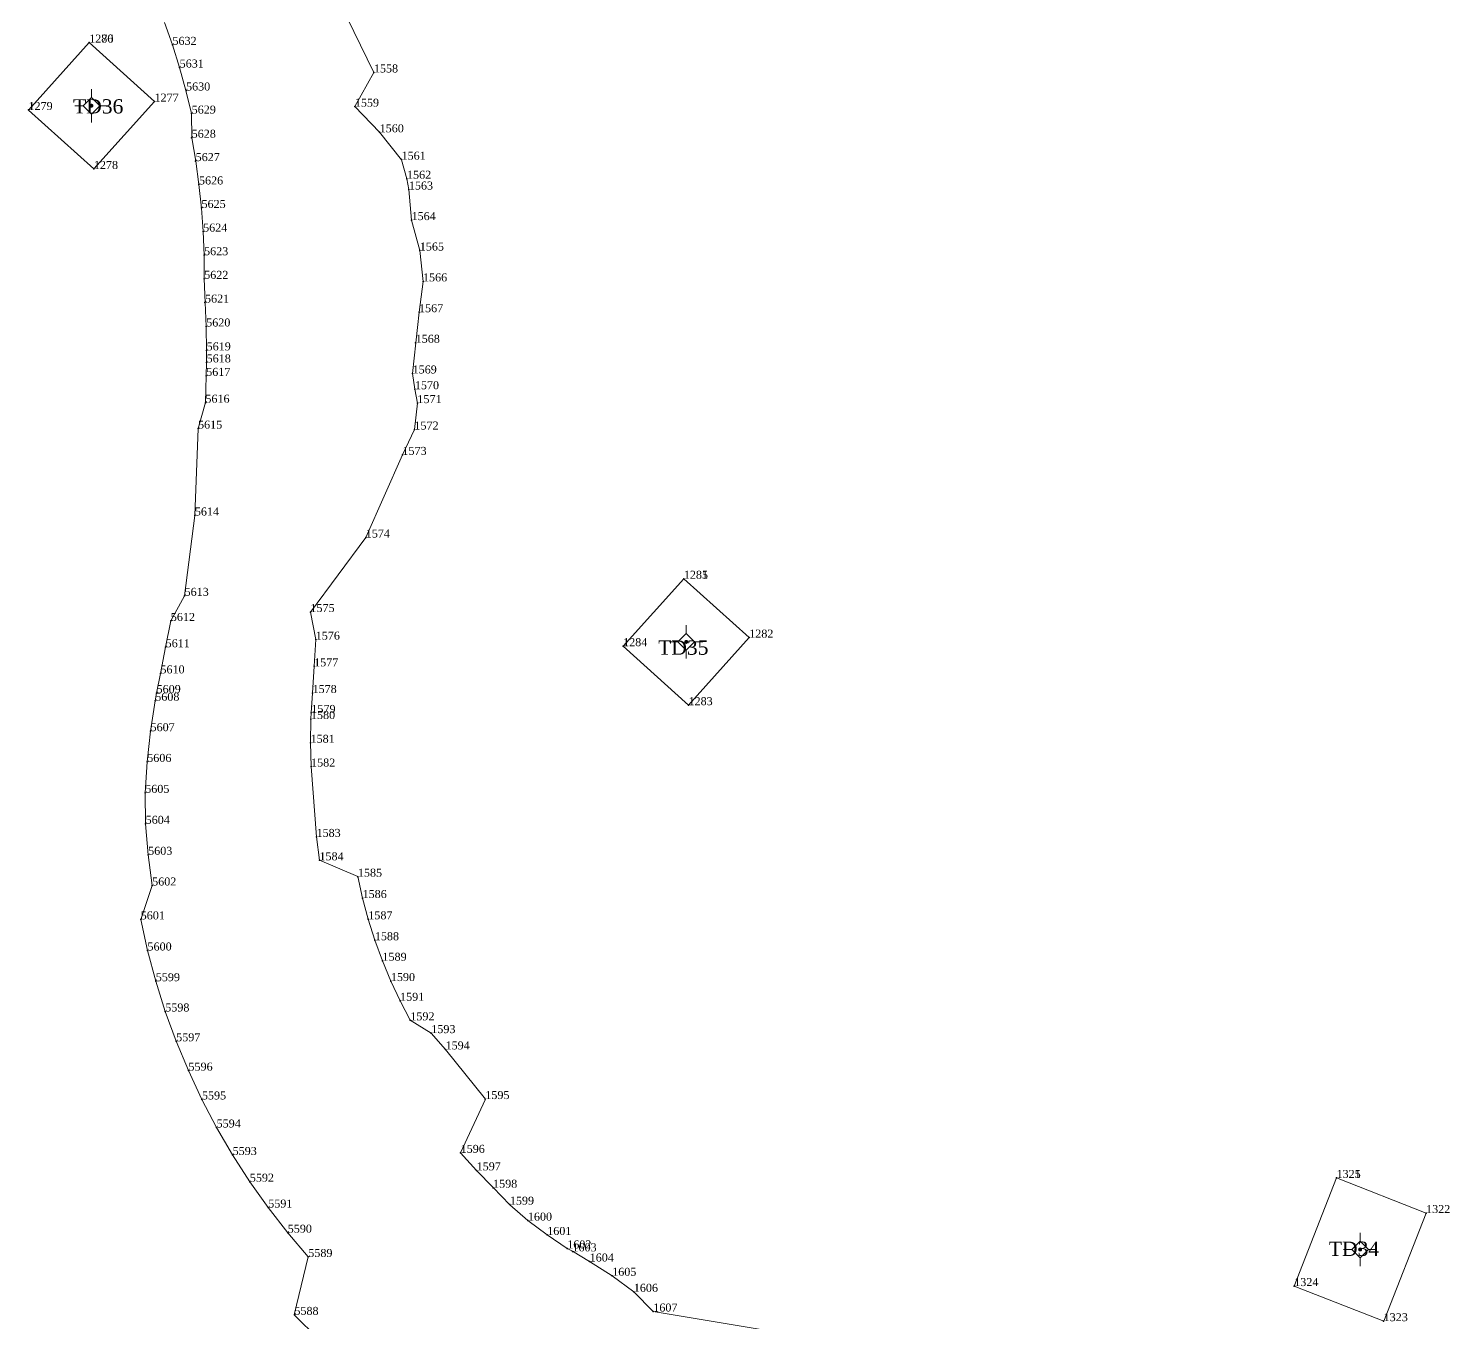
# Model space of a CAD drawing. Header units: metres. Extents: x 543554 to 549226, y 1840763 to 1844579.
# Drawn here: x 546002.4 to 546108.9, y 1842774.2 to 1842871.1 of the extents above; entities that cross this region are included whole.
import ezdxf

# ---------------------------------------------------------------- set-up
doc = ezdxf.new("R2010")
doc.units = ezdxf.units.M
doc.header["$MEASUREMENT"] = 0
for name, color, linetype, lineweight in [('Level 11', 7, 'Continuous', 0), ('Level 12', 7, 'Continuous', 0), ('Level 28', 7, 'Continuous', 0), ('Level 30', 7, 'Continuous', 0), ('Level 7', 7, 'Continuous', 0)]:
    doc.layers.add(name, color=color, linetype=linetype, lineweight=lineweight)
doc.styles.add('Style-Vntime', font='Vntime.shx')

# ---------------------------------------------------------------- blocks, each defined once
blk = doc.blocks.new('CENTRD')
at = {"layer": 'Level 11', "linetype": 'Continuous', "lineweight": 0}
h = blk.add_hatch(color=1, dxfattribs=at)
edge = h.paths.add_edge_path()
edge.add_arc((0, 0), 1.5, 0, 360)
at = {"layer": 'Level 11', "color": 1, "linetype": 'Continuous', "lineweight": 0}
for p, q in [((0, 12.5), (0, 6.2)), ((0, 6.2), (-6.3, 0)), ((6.2, 0), (0, 6.2)), ((-6.3, 0), (-12.5, 0)), ((-6.3, 0), (0, -6.3)), ((0, -6.3), (6.2, 0)), ((0, -6.3), (0, -12.5)), ((12.5, 0), (6.2, 0))]:
    blk.add_line(p, q, dxfattribs=at)
blk = doc.blocks.new('DDCT')
at = {"layer": 'Level 7', "color": 3, "linetype": 'Continuous', "lineweight": 30}
blk.add_point((0, 0), dxfattribs=at)
blk = doc.blocks.new('SHMIA_1275')
at = {"layer": 'Level 12', "color": 2, "linetype": 'Continuous', "lineweight": 0, "style": 'Style-Vntime'}
blk.add_text('1276', height=0.6, dxfattribs=at).set_placement((0, 0))
blk = doc.blocks.new('SHMIA_1276')
at = {"layer": 'Level 12', "color": 2, "linetype": 'Continuous', "lineweight": 0, "style": 'Style-Vntime'}
blk.add_text('1277', height=0.6, dxfattribs=at).set_placement((0, 0))
blk = doc.blocks.new('SHMIA_1277')
at = {"layer": 'Level 12', "color": 2, "linetype": 'Continuous', "lineweight": 0, "style": 'Style-Vntime'}
blk.add_text('1278', height=0.6, dxfattribs=at).set_placement((0, 0))
blk = doc.blocks.new('SHMIA_1278')
at = {"layer": 'Level 12', "color": 2, "linetype": 'Continuous', "lineweight": 0, "style": 'Style-Vntime'}
blk.add_text('1279', height=0.6, dxfattribs=at).set_placement((0, 0))
blk = doc.blocks.new('SHMIA_1279')
at = {"layer": 'Level 12', "color": 2, "linetype": 'Continuous', "lineweight": 0, "style": 'Style-Vntime'}
blk.add_text('1280', height=0.6, dxfattribs=at).set_placement((0, 0))
blk = doc.blocks.new('SHMIA_1280')
at = {"layer": 'Level 12', "color": 2, "linetype": 'Continuous', "lineweight": 0, "style": 'Style-Vntime'}
blk.add_text('1281', height=0.6, dxfattribs=at).set_placement((0, 0))
blk = doc.blocks.new('SHMIA_1281')
at = {"layer": 'Level 12', "color": 2, "linetype": 'Continuous', "lineweight": 0, "style": 'Style-Vntime'}
blk.add_text('1282', height=0.6, dxfattribs=at).set_placement((0, 0))
blk = doc.blocks.new('SHMIA_1282')
at = {"layer": 'Level 12', "color": 2, "linetype": 'Continuous', "lineweight": 0, "style": 'Style-Vntime'}
blk.add_text('1283', height=0.6, dxfattribs=at).set_placement((0, 0))
blk = doc.blocks.new('SHMIA_1283')
at = {"layer": 'Level 12', "color": 2, "linetype": 'Continuous', "lineweight": 0, "style": 'Style-Vntime'}
blk.add_text('1284', height=0.6, dxfattribs=at).set_placement((0, 0))
blk = doc.blocks.new('SHMIA_1284')
at = {"layer": 'Level 12', "color": 2, "linetype": 'Continuous', "lineweight": 0, "style": 'Style-Vntime'}
blk.add_text('1285', height=0.6, dxfattribs=at).set_placement((0, 0))
blk = doc.blocks.new('SHMIA_1320')
at = {"layer": 'Level 12', "color": 2, "linetype": 'Continuous', "lineweight": 0, "style": 'Style-Vntime'}
blk.add_text('1321', height=0.6, dxfattribs=at).set_placement((0, 0))
blk = doc.blocks.new('SHMIA_1321')
at = {"layer": 'Level 12', "color": 2, "linetype": 'Continuous', "lineweight": 0, "style": 'Style-Vntime'}
blk.add_text('1322', height=0.6, dxfattribs=at).set_placement((0, 0))
blk = doc.blocks.new('SHMIA_1322')
at = {"layer": 'Level 12', "color": 2, "linetype": 'Continuous', "lineweight": 0, "style": 'Style-Vntime'}
blk.add_text('1323', height=0.6, dxfattribs=at).set_placement((0, 0))
blk = doc.blocks.new('SHMIA_1323')
at = {"layer": 'Level 12', "color": 2, "linetype": 'Continuous', "lineweight": 0, "style": 'Style-Vntime'}
blk.add_text('1324', height=0.6, dxfattribs=at).set_placement((0, 0))
blk = doc.blocks.new('SHMIA_1324')
at = {"layer": 'Level 12', "color": 2, "linetype": 'Continuous', "lineweight": 0, "style": 'Style-Vntime'}
blk.add_text('1325', height=0.6, dxfattribs=at).set_placement((0, 0))
blk = doc.blocks.new('SHMIA_1557')
at = {"layer": 'Level 12', "color": 2, "linetype": 'Continuous', "lineweight": 0, "style": 'Style-Vntime'}
blk.add_text('1558', height=0.6, dxfattribs=at).set_placement((0, 0))
blk = doc.blocks.new('SHMIA_1558')
at = {"layer": 'Level 12', "color": 2, "linetype": 'Continuous', "lineweight": 0, "style": 'Style-Vntime'}
blk.add_text('1559', height=0.6, dxfattribs=at).set_placement((0, 0))
blk = doc.blocks.new('SHMIA_1559')
at = {"layer": 'Level 12', "color": 2, "linetype": 'Continuous', "lineweight": 0, "style": 'Style-Vntime'}
blk.add_text('1560', height=0.6, dxfattribs=at).set_placement((0, 0))
blk = doc.blocks.new('SHMIA_1560')
at = {"layer": 'Level 12', "color": 2, "linetype": 'Continuous', "lineweight": 0, "style": 'Style-Vntime'}
blk.add_text('1561', height=0.6, dxfattribs=at).set_placement((0, 0))
blk = doc.blocks.new('SHMIA_1561')
at = {"layer": 'Level 12', "color": 2, "linetype": 'Continuous', "lineweight": 0, "style": 'Style-Vntime'}
blk.add_text('1562', height=0.6, dxfattribs=at).set_placement((0, 0))
blk = doc.blocks.new('SHMIA_1562')
at = {"layer": 'Level 12', "color": 2, "linetype": 'Continuous', "lineweight": 0, "style": 'Style-Vntime'}
blk.add_text('1563', height=0.6, dxfattribs=at).set_placement((0, 0))
blk = doc.blocks.new('SHMIA_1563')
at = {"layer": 'Level 12', "color": 2, "linetype": 'Continuous', "lineweight": 0, "style": 'Style-Vntime'}
blk.add_text('1564', height=0.6, dxfattribs=at).set_placement((0, 0))
blk = doc.blocks.new('SHMIA_1564')
at = {"layer": 'Level 12', "color": 2, "linetype": 'Continuous', "lineweight": 0, "style": 'Style-Vntime'}
blk.add_text('1565', height=0.6, dxfattribs=at).set_placement((0, 0))
blk = doc.blocks.new('SHMIA_1565')
at = {"layer": 'Level 12', "color": 2, "linetype": 'Continuous', "lineweight": 0, "style": 'Style-Vntime'}
blk.add_text('1566', height=0.6, dxfattribs=at).set_placement((0, 0))
blk = doc.blocks.new('SHMIA_1566')
at = {"layer": 'Level 12', "color": 2, "linetype": 'Continuous', "lineweight": 0, "style": 'Style-Vntime'}
blk.add_text('1567', height=0.6, dxfattribs=at).set_placement((0, 0))
blk = doc.blocks.new('SHMIA_1567')
at = {"layer": 'Level 12', "color": 2, "linetype": 'Continuous', "lineweight": 0, "style": 'Style-Vntime'}
blk.add_text('1568', height=0.6, dxfattribs=at).set_placement((0, 0))
blk = doc.blocks.new('SHMIA_1568')
at = {"layer": 'Level 12', "color": 2, "linetype": 'Continuous', "lineweight": 0, "style": 'Style-Vntime'}
blk.add_text('1569', height=0.6, dxfattribs=at).set_placement((0, 0))
blk = doc.blocks.new('SHMIA_1569')
at = {"layer": 'Level 12', "color": 2, "linetype": 'Continuous', "lineweight": 0, "style": 'Style-Vntime'}
blk.add_text('1570', height=0.6, dxfattribs=at).set_placement((0, 0))
blk = doc.blocks.new('SHMIA_1570')
at = {"layer": 'Level 12', "color": 2, "linetype": 'Continuous', "lineweight": 0, "style": 'Style-Vntime'}
blk.add_text('1571', height=0.6, dxfattribs=at).set_placement((0, 0))
blk = doc.blocks.new('SHMIA_1571')
at = {"layer": 'Level 12', "color": 2, "linetype": 'Continuous', "lineweight": 0, "style": 'Style-Vntime'}
blk.add_text('1572', height=0.6, dxfattribs=at).set_placement((0, 0))
blk = doc.blocks.new('SHMIA_1572')
at = {"layer": 'Level 12', "color": 2, "linetype": 'Continuous', "lineweight": 0, "style": 'Style-Vntime'}
blk.add_text('1573', height=0.6, dxfattribs=at).set_placement((0, 0))
blk = doc.blocks.new('SHMIA_1573')
at = {"layer": 'Level 12', "color": 2, "linetype": 'Continuous', "lineweight": 0, "style": 'Style-Vntime'}
blk.add_text('1574', height=0.6, dxfattribs=at).set_placement((0, 0))
blk = doc.blocks.new('SHMIA_1574')
at = {"layer": 'Level 12', "color": 2, "linetype": 'Continuous', "lineweight": 0, "style": 'Style-Vntime'}
blk.add_text('1575', height=0.6, dxfattribs=at).set_placement((0, 0))
blk = doc.blocks.new('SHMIA_1575')
at = {"layer": 'Level 12', "color": 2, "linetype": 'Continuous', "lineweight": 0, "style": 'Style-Vntime'}
blk.add_text('1576', height=0.6, dxfattribs=at).set_placement((0, 0))
blk = doc.blocks.new('SHMIA_1576')
at = {"layer": 'Level 12', "color": 2, "linetype": 'Continuous', "lineweight": 0, "style": 'Style-Vntime'}
blk.add_text('1577', height=0.6, dxfattribs=at).set_placement((0, 0))
blk = doc.blocks.new('SHMIA_1577')
at = {"layer": 'Level 12', "color": 2, "linetype": 'Continuous', "lineweight": 0, "style": 'Style-Vntime'}
blk.add_text('1578', height=0.6, dxfattribs=at).set_placement((0, 0))
blk = doc.blocks.new('SHMIA_1578')
at = {"layer": 'Level 12', "color": 2, "linetype": 'Continuous', "lineweight": 0, "style": 'Style-Vntime'}
blk.add_text('1579', height=0.6, dxfattribs=at).set_placement((0, 0))
blk = doc.blocks.new('SHMIA_1579')
at = {"layer": 'Level 12', "color": 2, "linetype": 'Continuous', "lineweight": 0, "style": 'Style-Vntime'}
blk.add_text('1580', height=0.6, dxfattribs=at).set_placement((0, 0))
blk = doc.blocks.new('SHMIA_1580')
at = {"layer": 'Level 12', "color": 2, "linetype": 'Continuous', "lineweight": 0, "style": 'Style-Vntime'}
blk.add_text('1581', height=0.6, dxfattribs=at).set_placement((0, 0))
blk = doc.blocks.new('SHMIA_1581')
at = {"layer": 'Level 12', "color": 2, "linetype": 'Continuous', "lineweight": 0, "style": 'Style-Vntime'}
blk.add_text('1582', height=0.6, dxfattribs=at).set_placement((0, 0))
blk = doc.blocks.new('SHMIA_1582')
at = {"layer": 'Level 12', "color": 2, "linetype": 'Continuous', "lineweight": 0, "style": 'Style-Vntime'}
blk.add_text('1583', height=0.6, dxfattribs=at).set_placement((0, 0))
blk = doc.blocks.new('SHMIA_1583')
at = {"layer": 'Level 12', "color": 2, "linetype": 'Continuous', "lineweight": 0, "style": 'Style-Vntime'}
blk.add_text('1584', height=0.6, dxfattribs=at).set_placement((0, 0))
blk = doc.blocks.new('SHMIA_1584')
at = {"layer": 'Level 12', "color": 2, "linetype": 'Continuous', "lineweight": 0, "style": 'Style-Vntime'}
blk.add_text('1585', height=0.6, dxfattribs=at).set_placement((0, 0))
blk = doc.blocks.new('SHMIA_1585')
at = {"layer": 'Level 12', "color": 2, "linetype": 'Continuous', "lineweight": 0, "style": 'Style-Vntime'}
blk.add_text('1586', height=0.6, dxfattribs=at).set_placement((0, 0))
blk = doc.blocks.new('SHMIA_1586')
at = {"layer": 'Level 12', "color": 2, "linetype": 'Continuous', "lineweight": 0, "style": 'Style-Vntime'}
blk.add_text('1587', height=0.6, dxfattribs=at).set_placement((0, 0))
blk = doc.blocks.new('SHMIA_1587')
at = {"layer": 'Level 12', "color": 2, "linetype": 'Continuous', "lineweight": 0, "style": 'Style-Vntime'}
blk.add_text('1588', height=0.6, dxfattribs=at).set_placement((0, 0))
blk = doc.blocks.new('SHMIA_1588')
at = {"layer": 'Level 12', "color": 2, "linetype": 'Continuous', "lineweight": 0, "style": 'Style-Vntime'}
blk.add_text('1589', height=0.6, dxfattribs=at).set_placement((0, 0))
blk = doc.blocks.new('SHMIA_1589')
at = {"layer": 'Level 12', "color": 2, "linetype": 'Continuous', "lineweight": 0, "style": 'Style-Vntime'}
blk.add_text('1590', height=0.6, dxfattribs=at).set_placement((0, 0))
blk = doc.blocks.new('SHMIA_1590')
at = {"layer": 'Level 12', "color": 2, "linetype": 'Continuous', "lineweight": 0, "style": 'Style-Vntime'}
blk.add_text('1591', height=0.6, dxfattribs=at).set_placement((0, 0))
blk = doc.blocks.new('SHMIA_1591')
at = {"layer": 'Level 12', "color": 2, "linetype": 'Continuous', "lineweight": 0, "style": 'Style-Vntime'}
blk.add_text('1592', height=0.6, dxfattribs=at).set_placement((0, 0))
blk = doc.blocks.new('SHMIA_1592')
at = {"layer": 'Level 12', "color": 2, "linetype": 'Continuous', "lineweight": 0, "style": 'Style-Vntime'}
blk.add_text('1593', height=0.6, dxfattribs=at).set_placement((0, 0))
blk = doc.blocks.new('SHMIA_1593')
at = {"layer": 'Level 12', "color": 2, "linetype": 'Continuous', "lineweight": 0, "style": 'Style-Vntime'}
blk.add_text('1594', height=0.6, dxfattribs=at).set_placement((0, 0))
blk = doc.blocks.new('SHMIA_1594')
at = {"layer": 'Level 12', "color": 2, "linetype": 'Continuous', "lineweight": 0, "style": 'Style-Vntime'}
blk.add_text('1595', height=0.6, dxfattribs=at).set_placement((0, 0))
blk = doc.blocks.new('SHMIA_1595')
at = {"layer": 'Level 12', "color": 2, "linetype": 'Continuous', "lineweight": 0, "style": 'Style-Vntime'}
blk.add_text('1596', height=0.6, dxfattribs=at).set_placement((0, 0))
blk = doc.blocks.new('SHMIA_1596')
at = {"layer": 'Level 12', "color": 2, "linetype": 'Continuous', "lineweight": 0, "style": 'Style-Vntime'}
blk.add_text('1597', height=0.6, dxfattribs=at).set_placement((0, 0))
blk = doc.blocks.new('SHMIA_1597')
at = {"layer": 'Level 12', "color": 2, "linetype": 'Continuous', "lineweight": 0, "style": 'Style-Vntime'}
blk.add_text('1598', height=0.6, dxfattribs=at).set_placement((0, 0))
blk = doc.blocks.new('SHMIA_1598')
at = {"layer": 'Level 12', "color": 2, "linetype": 'Continuous', "lineweight": 0, "style": 'Style-Vntime'}
blk.add_text('1599', height=0.6, dxfattribs=at).set_placement((0, 0))
blk = doc.blocks.new('SHMIA_1599')
at = {"layer": 'Level 12', "color": 2, "linetype": 'Continuous', "lineweight": 0, "style": 'Style-Vntime'}
blk.add_text('1600', height=0.6, dxfattribs=at).set_placement((0, 0))
blk = doc.blocks.new('SHMIA_1600')
at = {"layer": 'Level 12', "color": 2, "linetype": 'Continuous', "lineweight": 0, "style": 'Style-Vntime'}
blk.add_text('1601', height=0.6, dxfattribs=at).set_placement((0, 0))
blk = doc.blocks.new('SHMIA_1601')
at = {"layer": 'Level 12', "color": 2, "linetype": 'Continuous', "lineweight": 0, "style": 'Style-Vntime'}
blk.add_text('1602', height=0.6, dxfattribs=at).set_placement((0, 0))
blk = doc.blocks.new('SHMIA_1602')
at = {"layer": 'Level 12', "color": 2, "linetype": 'Continuous', "lineweight": 0, "style": 'Style-Vntime'}
blk.add_text('1603', height=0.6, dxfattribs=at).set_placement((0, 0))
blk = doc.blocks.new('SHMIA_1603')
at = {"layer": 'Level 12', "color": 2, "linetype": 'Continuous', "lineweight": 0, "style": 'Style-Vntime'}
blk.add_text('1604', height=0.6, dxfattribs=at).set_placement((0, 0))
blk = doc.blocks.new('SHMIA_1604')
at = {"layer": 'Level 12', "color": 2, "linetype": 'Continuous', "lineweight": 0, "style": 'Style-Vntime'}
blk.add_text('1605', height=0.6, dxfattribs=at).set_placement((0, 0))
blk = doc.blocks.new('SHMIA_1605')
at = {"layer": 'Level 12', "color": 2, "linetype": 'Continuous', "lineweight": 0, "style": 'Style-Vntime'}
blk.add_text('1606', height=0.6, dxfattribs=at).set_placement((0, 0))
blk = doc.blocks.new('SHMIA_1606')
at = {"layer": 'Level 12', "color": 2, "linetype": 'Continuous', "lineweight": 0, "style": 'Style-Vntime'}
blk.add_text('1607', height=0.6, dxfattribs=at).set_placement((0, 0))
blk = doc.blocks.new('SHMIA_5587')
at = {"layer": 'Level 12', "color": 2, "linetype": 'Continuous', "lineweight": 0, "style": 'Style-Vntime'}
blk.add_text('5588', height=0.6, dxfattribs=at).set_placement((0, 0))
blk = doc.blocks.new('SHMIA_5588')
at = {"layer": 'Level 12', "color": 2, "linetype": 'Continuous', "lineweight": 0, "style": 'Style-Vntime'}
blk.add_text('5589', height=0.6, dxfattribs=at).set_placement((0, 0))
blk = doc.blocks.new('SHMIA_5589')
at = {"layer": 'Level 12', "color": 2, "linetype": 'Continuous', "lineweight": 0, "style": 'Style-Vntime'}
blk.add_text('5590', height=0.6, dxfattribs=at).set_placement((0, 0))
blk = doc.blocks.new('SHMIA_5590')
at = {"layer": 'Level 12', "color": 2, "linetype": 'Continuous', "lineweight": 0, "style": 'Style-Vntime'}
blk.add_text('5591', height=0.6, dxfattribs=at).set_placement((0, 0))
blk = doc.blocks.new('SHMIA_5591')
at = {"layer": 'Level 12', "color": 2, "linetype": 'Continuous', "lineweight": 0, "style": 'Style-Vntime'}
blk.add_text('5592', height=0.6, dxfattribs=at).set_placement((0, 0))
blk = doc.blocks.new('SHMIA_5592')
at = {"layer": 'Level 12', "color": 2, "linetype": 'Continuous', "lineweight": 0, "style": 'Style-Vntime'}
blk.add_text('5593', height=0.6, dxfattribs=at).set_placement((0, 0))
blk = doc.blocks.new('SHMIA_5593')
at = {"layer": 'Level 12', "color": 2, "linetype": 'Continuous', "lineweight": 0, "style": 'Style-Vntime'}
blk.add_text('5594', height=0.6, dxfattribs=at).set_placement((0, 0))
blk = doc.blocks.new('SHMIA_5594')
at = {"layer": 'Level 12', "color": 2, "linetype": 'Continuous', "lineweight": 0, "style": 'Style-Vntime'}
blk.add_text('5595', height=0.6, dxfattribs=at).set_placement((0, 0))
blk = doc.blocks.new('SHMIA_5595')
at = {"layer": 'Level 12', "color": 2, "linetype": 'Continuous', "lineweight": 0, "style": 'Style-Vntime'}
blk.add_text('5596', height=0.6, dxfattribs=at).set_placement((0, 0))
blk = doc.blocks.new('SHMIA_5596')
at = {"layer": 'Level 12', "color": 2, "linetype": 'Continuous', "lineweight": 0, "style": 'Style-Vntime'}
blk.add_text('5597', height=0.6, dxfattribs=at).set_placement((0, 0))
blk = doc.blocks.new('SHMIA_5597')
at = {"layer": 'Level 12', "color": 2, "linetype": 'Continuous', "lineweight": 0, "style": 'Style-Vntime'}
blk.add_text('5598', height=0.6, dxfattribs=at).set_placement((0, 0))
blk = doc.blocks.new('SHMIA_5598')
at = {"layer": 'Level 12', "color": 2, "linetype": 'Continuous', "lineweight": 0, "style": 'Style-Vntime'}
blk.add_text('5599', height=0.6, dxfattribs=at).set_placement((0, 0))
blk = doc.blocks.new('SHMIA_5599')
at = {"layer": 'Level 12', "color": 2, "linetype": 'Continuous', "lineweight": 0, "style": 'Style-Vntime'}
blk.add_text('5600', height=0.6, dxfattribs=at).set_placement((0, 0))
blk = doc.blocks.new('SHMIA_5600')
at = {"layer": 'Level 12', "color": 2, "linetype": 'Continuous', "lineweight": 0, "style": 'Style-Vntime'}
blk.add_text('5601', height=0.6, dxfattribs=at).set_placement((0, 0))
blk = doc.blocks.new('SHMIA_5601')
at = {"layer": 'Level 12', "color": 2, "linetype": 'Continuous', "lineweight": 0, "style": 'Style-Vntime'}
blk.add_text('5602', height=0.6, dxfattribs=at).set_placement((0, 0))
blk = doc.blocks.new('SHMIA_5602')
at = {"layer": 'Level 12', "color": 2, "linetype": 'Continuous', "lineweight": 0, "style": 'Style-Vntime'}
blk.add_text('5603', height=0.6, dxfattribs=at).set_placement((0, 0))
blk = doc.blocks.new('SHMIA_5603')
at = {"layer": 'Level 12', "color": 2, "linetype": 'Continuous', "lineweight": 0, "style": 'Style-Vntime'}
blk.add_text('5604', height=0.6, dxfattribs=at).set_placement((0, 0))
blk = doc.blocks.new('SHMIA_5604')
at = {"layer": 'Level 12', "color": 2, "linetype": 'Continuous', "lineweight": 0, "style": 'Style-Vntime'}
blk.add_text('5605', height=0.6, dxfattribs=at).set_placement((0, 0))
blk = doc.blocks.new('SHMIA_5605')
at = {"layer": 'Level 12', "color": 2, "linetype": 'Continuous', "lineweight": 0, "style": 'Style-Vntime'}
blk.add_text('5606', height=0.6, dxfattribs=at).set_placement((0, 0))
blk = doc.blocks.new('SHMIA_5606')
at = {"layer": 'Level 12', "color": 2, "linetype": 'Continuous', "lineweight": 0, "style": 'Style-Vntime'}
blk.add_text('5607', height=0.6, dxfattribs=at).set_placement((0, 0))
blk = doc.blocks.new('SHMIA_5607')
at = {"layer": 'Level 12', "color": 2, "linetype": 'Continuous', "lineweight": 0, "style": 'Style-Vntime'}
blk.add_text('5608', height=0.6, dxfattribs=at).set_placement((0, 0))
blk = doc.blocks.new('SHMIA_5608')
at = {"layer": 'Level 12', "color": 2, "linetype": 'Continuous', "lineweight": 0, "style": 'Style-Vntime'}
blk.add_text('5609', height=0.6, dxfattribs=at).set_placement((0, 0))
blk = doc.blocks.new('SHMIA_5609')
at = {"layer": 'Level 12', "color": 2, "linetype": 'Continuous', "lineweight": 0, "style": 'Style-Vntime'}
blk.add_text('5610', height=0.6, dxfattribs=at).set_placement((0, 0))
blk = doc.blocks.new('SHMIA_5610')
at = {"layer": 'Level 12', "color": 2, "linetype": 'Continuous', "lineweight": 0, "style": 'Style-Vntime'}
blk.add_text('5611', height=0.6, dxfattribs=at).set_placement((0, 0))
blk = doc.blocks.new('SHMIA_5611')
at = {"layer": 'Level 12', "color": 2, "linetype": 'Continuous', "lineweight": 0, "style": 'Style-Vntime'}
blk.add_text('5612', height=0.6, dxfattribs=at).set_placement((0, 0))
blk = doc.blocks.new('SHMIA_5612')
at = {"layer": 'Level 12', "color": 2, "linetype": 'Continuous', "lineweight": 0, "style": 'Style-Vntime'}
blk.add_text('5613', height=0.6, dxfattribs=at).set_placement((0, 0))
blk = doc.blocks.new('SHMIA_5613')
at = {"layer": 'Level 12', "color": 2, "linetype": 'Continuous', "lineweight": 0, "style": 'Style-Vntime'}
blk.add_text('5614', height=0.6, dxfattribs=at).set_placement((0, 0))
blk = doc.blocks.new('SHMIA_5614')
at = {"layer": 'Level 12', "color": 2, "linetype": 'Continuous', "lineweight": 0, "style": 'Style-Vntime'}
blk.add_text('5615', height=0.6, dxfattribs=at).set_placement((0, 0))
blk = doc.blocks.new('SHMIA_5615')
at = {"layer": 'Level 12', "color": 2, "linetype": 'Continuous', "lineweight": 0, "style": 'Style-Vntime'}
blk.add_text('5616', height=0.6, dxfattribs=at).set_placement((0, 0))
blk = doc.blocks.new('SHMIA_5616')
at = {"layer": 'Level 12', "color": 2, "linetype": 'Continuous', "lineweight": 0, "style": 'Style-Vntime'}
blk.add_text('5617', height=0.6, dxfattribs=at).set_placement((0, 0))
blk = doc.blocks.new('SHMIA_5617')
at = {"layer": 'Level 12', "color": 2, "linetype": 'Continuous', "lineweight": 0, "style": 'Style-Vntime'}
blk.add_text('5618', height=0.6, dxfattribs=at).set_placement((0, 0))
blk = doc.blocks.new('SHMIA_5618')
at = {"layer": 'Level 12', "color": 2, "linetype": 'Continuous', "lineweight": 0, "style": 'Style-Vntime'}
blk.add_text('5619', height=0.6, dxfattribs=at).set_placement((0, 0))
blk = doc.blocks.new('SHMIA_5619')
at = {"layer": 'Level 12', "color": 2, "linetype": 'Continuous', "lineweight": 0, "style": 'Style-Vntime'}
blk.add_text('5620', height=0.6, dxfattribs=at).set_placement((0, 0))
blk = doc.blocks.new('SHMIA_5620')
at = {"layer": 'Level 12', "color": 2, "linetype": 'Continuous', "lineweight": 0, "style": 'Style-Vntime'}
blk.add_text('5621', height=0.6, dxfattribs=at).set_placement((0, 0))
blk = doc.blocks.new('SHMIA_5621')
at = {"layer": 'Level 12', "color": 2, "linetype": 'Continuous', "lineweight": 0, "style": 'Style-Vntime'}
blk.add_text('5622', height=0.6, dxfattribs=at).set_placement((0, 0))
blk = doc.blocks.new('SHMIA_5622')
at = {"layer": 'Level 12', "color": 2, "linetype": 'Continuous', "lineweight": 0, "style": 'Style-Vntime'}
blk.add_text('5623', height=0.6, dxfattribs=at).set_placement((0, 0))
blk = doc.blocks.new('SHMIA_5623')
at = {"layer": 'Level 12', "color": 2, "linetype": 'Continuous', "lineweight": 0, "style": 'Style-Vntime'}
blk.add_text('5624', height=0.6, dxfattribs=at).set_placement((0, 0))
blk = doc.blocks.new('SHMIA_5624')
at = {"layer": 'Level 12', "color": 2, "linetype": 'Continuous', "lineweight": 0, "style": 'Style-Vntime'}
blk.add_text('5625', height=0.6, dxfattribs=at).set_placement((0, 0))
blk = doc.blocks.new('SHMIA_5625')
at = {"layer": 'Level 12', "color": 2, "linetype": 'Continuous', "lineweight": 0, "style": 'Style-Vntime'}
blk.add_text('5626', height=0.6, dxfattribs=at).set_placement((0, 0))
blk = doc.blocks.new('SHMIA_5626')
at = {"layer": 'Level 12', "color": 2, "linetype": 'Continuous', "lineweight": 0, "style": 'Style-Vntime'}
blk.add_text('5627', height=0.6, dxfattribs=at).set_placement((0, 0))
blk = doc.blocks.new('SHMIA_5627')
at = {"layer": 'Level 12', "color": 2, "linetype": 'Continuous', "lineweight": 0, "style": 'Style-Vntime'}
blk.add_text('5628', height=0.6, dxfattribs=at).set_placement((0, 0))
blk = doc.blocks.new('SHMIA_5628')
at = {"layer": 'Level 12', "color": 2, "linetype": 'Continuous', "lineweight": 0, "style": 'Style-Vntime'}
blk.add_text('5629', height=0.6, dxfattribs=at).set_placement((0, 0))
blk = doc.blocks.new('SHMIA_5629')
at = {"layer": 'Level 12', "color": 2, "linetype": 'Continuous', "lineweight": 0, "style": 'Style-Vntime'}
blk.add_text('5630', height=0.6, dxfattribs=at).set_placement((0, 0))
blk = doc.blocks.new('SHMIA_5630')
at = {"layer": 'Level 12', "color": 2, "linetype": 'Continuous', "lineweight": 0, "style": 'Style-Vntime'}
blk.add_text('5631', height=0.6, dxfattribs=at).set_placement((0, 0))
blk = doc.blocks.new('SHMIA_5631')
at = {"layer": 'Level 12', "color": 2, "linetype": 'Continuous', "lineweight": 0, "style": 'Style-Vntime'}
blk.add_text('5632', height=0.6, dxfattribs=at).set_placement((0, 0))

msp = doc.modelspace()

# ---------------------------------------------------------------- linework, layer by layer
at = {"layer": 'Level 30', "color": 2, "linetype": 'Continuous', "lineweight": 0, "flags": 128}
for points in [[(546012.5976, 1842871.5857), (546013.1901, 1842869.9034), (546013.7262, 1842868.2023), (546014.2054, 1842866.4843), (546014.627, 1842864.7513), (546014.6316, 1842862.9366), (546014.9347, 1842861.1914), (546015.1795, 1842859.437), (546015.3657, 1842857.6754), (546015.4931, 1842855.9086), (546015.5615, 1842854.1385), (546015.5709, 1842852.3672), (546015.633, 1842850.5915), (546015.7235, 1842848.8041), (546015.7538, 1842847.0081), (546015.7462, 1842846.1074), (546015.7177, 1842845.1028), (546015.6607, 1842843.0937), (546015.1078, 1842841.1484), (546014.8741, 1842834.6432), (546014.0986, 1842828.6235), (546013.0679, 1842826.7397), (546012.6803, 1842824.7731), (546012.2927, 1842822.8064), (546012.0037, 1842821.3402), (546011.8985, 1842820.7629), (546011.5482, 1842818.4795), (546011.2994, 1842816.1769), (546011.1531, 1842813.8596), (546011.1772, 1842811.5363), (546011.3706, 1842809.2204), (546011.6666, 1842806.9154), (546010.8121, 1842804.3792), (546011.3238, 1842802.0541), (546011.9382, 1842799.7541), (546012.6543, 1842797.4836), (546013.4705, 1842795.2472), (546014.3853, 1842793.0492), (546015.3968, 1842790.8941), (546016.5031, 1842788.7861), (546017.7019, 1842786.7293), (546018.991, 1842784.7277), (546020.3677, 1842782.7855), (546021.8293, 1842780.9063), (546023.373, 1842779.0939), (546022.3253, 1842774.7511), (546024.1419, 1842772.9669)], [(546026.2866, 1842871.9319), (546028.2858, 1842867.834), (546026.8635, 1842865.2718), (546028.7186, 1842863.3495), (546030.3608, 1842861.2979), (546030.7668, 1842859.8675), (546030.9081, 1842859.0567), (546031.1119, 1842856.7733), (546031.7262, 1842854.4937), (546031.9708, 1842852.1808), (546031.6728, 1842849.8741), (546031.4237, 1842847.5765), (546031.1928, 1842845.2816), (546031.3642, 1842844.0969), (546031.5509, 1842843.0646), (546031.329, 1842841.0767), (546030.4349, 1842839.1753), (546027.6827, 1842832.9943), (546023.526, 1842827.4099), (546023.9338, 1842825.3409), (546023.8107, 1842823.3402), (546023.6876, 1842821.3396), (546023.5958, 1842819.8479), (546023.5741, 1842819.3939), (546023.5391, 1842817.6113), (546023.5836, 1842815.8349), (546023.9878, 1842810.5565), (546024.212, 1842808.8108), (546027.0903, 1842807.584), (546027.4435, 1842805.979), (546027.8676, 1842804.3913), (546028.3619, 1842802.8239), (546028.9254, 1842801.2801), (546029.5568, 1842799.7629), (546030.2535, 1842798.2785), (546031.0188, 1842796.82), (546032.5927, 1842795.8578), (546033.6569, 1842794.6409), (546036.6436, 1842790.9156), (546034.7897, 1842786.8901), (546035.9885, 1842785.5771), (546037.2202, 1842784.2838), (546038.4838, 1842783.0056), (546039.8343, 1842781.8144), (546041.2807, 1842780.7408), (546042.7772, 1842779.7328), (546043.1713, 1842779.513), (546044.4601, 1842778.7452), (546046.1524, 1842777.676), (546047.7734, 1842776.4824), (546049.2277, 1842774.9982), (546058.3567, 1842773.4713)], [(546011.8507, 1842865.6549), (546007.3011, 1842860.6011), (546002.3959, 1842865.0169), (546006.9455, 1842870.0707), (546011.8507, 1842865.6549)], [(546056.4225, 1842825.4882), (546051.8729, 1842820.4344), (546046.9677, 1842824.8502), (546051.5173, 1842829.9041), (546056.4225, 1842825.4882)], [(546107.1486, 1842782.3825), (546103.9748, 1842774.282), (546097.271, 1842776.9086), (546100.4447, 1842785.009), (546107.1486, 1842782.3825)]]:
    msp.add_lwpolyline(points, dxfattribs=at)

# ---------------------------------------------------------------- block references
at = {"layer": 'Level 11', "color": 1, "linetype": 'Continuous', "lineweight": 0, "xscale": 0.1, "yscale": 0.1, "zscale": 0.1}
for p in [(546007.12, 1842865.34), (546051.7, 1842825.17), (546102.21, 1842779.65)]:
    msp.add_blockref('CENTRD', p, dxfattribs=at)
at = {"layer": 'Level 12', "color": 2, "linetype": 'Continuous', "lineweight": 0}
for name, p in [('SHMIA_1279', (546006.95, 1842870.07)), ('SHMIA_1275', (546006.95, 1842870.07)), ('SHMIA_5631', (546013.19, 1842869.9)), ('SHMIA_5630', (546013.73, 1842868.2)), ('SHMIA_1557', (546028.29, 1842867.83)), ('SHMIA_1276', (546011.85, 1842865.65)), ('SHMIA_5629', (546014.21, 1842866.48)), ('SHMIA_1278', (546002.4, 1842865.02)), ('SHMIA_5628', (546014.63, 1842864.75)), ('SHMIA_1558', (546026.86, 1842865.27)), ('SHMIA_1559', (546028.72, 1842863.35)), ('SHMIA_5627', (546014.63, 1842862.94)), ('SHMIA_1560', (546030.36, 1842861.3)), ('SHMIA_1277', (546007.3, 1842860.6)), ('SHMIA_5626', (546014.93, 1842861.19)), ('SHMIA_5625', (546015.18, 1842859.44)), ('SHMIA_1561', (546030.77, 1842859.87)), ('SHMIA_1562', (546030.91, 1842859.06)), ('SHMIA_5624', (546015.37, 1842857.68)), ('SHMIA_5623', (546015.49, 1842855.91)), ('SHMIA_1563', (546031.11, 1842856.77)), ('SHMIA_5622', (546015.56, 1842854.14)), ('SHMIA_1564', (546031.73, 1842854.49)), ('SHMIA_5621', (546015.57, 1842852.37)), ('SHMIA_1565', (546031.97, 1842852.18)), ('SHMIA_5620', (546015.63, 1842850.59)), ('SHMIA_1566', (546031.67, 1842849.87)), ('SHMIA_5619', (546015.72, 1842848.8)), ('SHMIA_1567', (546031.42, 1842847.58)), ('SHMIA_5618', (546015.75, 1842847.01)), ('SHMIA_5617', (546015.75, 1842846.11)), ('SHMIA_1568', (546031.19, 1842845.28)), ('SHMIA_5616', (546015.72, 1842845.1)), ('SHMIA_5615', (546015.66, 1842843.09)), ('SHMIA_1569', (546031.36, 1842844.1)), ('SHMIA_1570', (546031.55, 1842843.06)), ('SHMIA_5614', (546015.11, 1842841.15)), ('SHMIA_1571', (546031.33, 1842841.08)), ('SHMIA_1572', (546030.43, 1842839.18)), ('SHMIA_5613', (546014.87, 1842834.64)), ('SHMIA_1573', (546027.68, 1842832.99)), ('SHMIA_1280', (546051.52, 1842829.9)), ('SHMIA_1284', (546051.52, 1842829.9)), ('SHMIA_5612', (546014.1, 1842828.62)), ('SHMIA_1574', (546023.53, 1842827.41)), ('SHMIA_5611', (546013.07, 1842826.74)), ('SHMIA_1575', (546023.93, 1842825.34)), ('SHMIA_1281', (546056.42, 1842825.49)), ('SHMIA_5610', (546012.68, 1842824.77)), ('SHMIA_1283', (546046.97, 1842824.85)), ('SHMIA_1576', (546023.81, 1842823.34)), ('SHMIA_5609', (546012.29, 1842822.81)), ('SHMIA_5607', (546011.9, 1842820.76)), ('SHMIA_5608', (546012, 1842821.34)), ('SHMIA_1577', (546023.69, 1842821.34)), ('SHMIA_1578', (546023.6, 1842819.85)), ('SHMIA_1282', (546051.87, 1842820.43)), ('SHMIA_1579', (546023.57, 1842819.39)), ('SHMIA_5606', (546011.55, 1842818.48)), ('SHMIA_1580', (546023.54, 1842817.61)), ('SHMIA_5605', (546011.3, 1842816.18)), ('SHMIA_1581', (546023.58, 1842815.83)), ('SHMIA_5604', (546011.15, 1842813.86)), ('SHMIA_5603', (546011.18, 1842811.54)), ('SHMIA_1582', (546023.99, 1842810.56)), ('SHMIA_5602', (546011.37, 1842809.22)), ('SHMIA_1583', (546024.21, 1842808.81)), ('SHMIA_5601', (546011.67, 1842806.92)), ('SHMIA_1584', (546027.09, 1842807.58)), ('SHMIA_1585', (546027.44, 1842805.98)), ('SHMIA_5600', (546010.81, 1842804.38)), ('SHMIA_1586', (546027.87, 1842804.39)), ('SHMIA_1587', (546028.36, 1842802.82)), ('SHMIA_5599', (546011.32, 1842802.05)), ('SHMIA_1588', (546028.93, 1842801.28)), ('SHMIA_5598', (546011.94, 1842799.75)), ('SHMIA_1589', (546029.56, 1842799.76)), ('SHMIA_5597', (546012.65, 1842797.48)), ('SHMIA_1590', (546030.25, 1842798.28)), ('SHMIA_1591', (546031.02, 1842796.82)), ('SHMIA_5596', (546013.47, 1842795.25)), ('SHMIA_1592', (546032.59, 1842795.86)), ('SHMIA_1593', (546033.66, 1842794.64)), ('SHMIA_5595', (546014.39, 1842793.05)), ('SHMIA_1594', (546036.64, 1842790.92)), ('SHMIA_5594', (546015.4, 1842790.89)), ('SHMIA_5593', (546016.5, 1842788.79)), ('SHMIA_5592', (546017.7, 1842786.73)), ('SHMIA_1595', (546034.79, 1842786.89)), ('SHMIA_1596', (546035.99, 1842785.58)), ('SHMIA_5591', (546018.99, 1842784.73)), ('SHMIA_1320', (546100.44, 1842785.01)), ('SHMIA_1324', (546100.44, 1842785.01)), ('SHMIA_1597', (546037.22, 1842784.28)), ('SHMIA_5590', (546020.37, 1842782.79)), ('SHMIA_1598', (546038.48, 1842783.01)), ('SHMIA_1321', (546107.15, 1842782.38)), ('SHMIA_1599', (546039.83, 1842781.81)), ('SHMIA_5589', (546021.83, 1842780.91)), ('SHMIA_1600', (546041.28, 1842780.74)), ('SHMIA_1601', (546042.78, 1842779.73)), ('SHMIA_1602', (546043.17, 1842779.51)), ('SHMIA_5588', (546023.37, 1842779.09)), ('SHMIA_1603', (546044.46, 1842778.75)), ('SHMIA_1604', (546046.15, 1842777.68)), ('SHMIA_1605', (546047.77, 1842776.48)), ('SHMIA_1323', (546097.27, 1842776.91)), ('SHMIA_1606', (546049.23, 1842775)), ('SHMIA_5587', (546022.33, 1842774.75)), ('SHMIA_1322', (546103.97, 1842774.28))]:
    msp.add_blockref(name, p, dxfattribs=at)
at = {"layer": 'Level 7', "color": 3, "linetype": 'Continuous', "lineweight": 30}
for p in [(546006.95, 1842870.07), (546006.95, 1842870.07), (546013.19, 1842869.9), (546013.73, 1842868.2), (546028.29, 1842867.83), (546014.21, 1842866.48), (546002.4, 1842865.02), (546011.85, 1842865.65), (546026.86, 1842865.27), (546014.63, 1842864.75), (546014.63, 1842862.94), (546028.72, 1842863.35), (546014.93, 1842861.19), (546030.36, 1842861.3), (546007.3, 1842860.6), (546030.77, 1842859.87), (546015.18, 1842859.44), (546030.91, 1842859.06), (546015.37, 1842857.68), (546031.11, 1842856.77), (546015.49, 1842855.91), (546031.73, 1842854.49), (546015.56, 1842854.14), (546015.57, 1842852.37), (546031.97, 1842852.18), (546015.63, 1842850.59), (546031.67, 1842849.87), (546015.72, 1842848.8), (546015.75, 1842847.01), (546031.42, 1842847.58), (546015.75, 1842846.11), (546015.72, 1842845.1), (546031.19, 1842845.28), (546031.36, 1842844.1), (546015.66, 1842843.09), (546031.55, 1842843.06), (546015.11, 1842841.15), (546031.33, 1842841.08), (546030.43, 1842839.18), (546014.87, 1842834.64), (546027.68, 1842832.99), (546051.52, 1842829.9), (546051.52, 1842829.9), (546014.1, 1842828.62), (546013.07, 1842826.74), (546023.53, 1842827.41), (546012.68, 1842824.77), (546023.93, 1842825.34), (546046.97, 1842824.85), (546056.42, 1842825.49), (546012.29, 1842822.81), (546023.81, 1842823.34), (546012, 1842821.34), (546023.69, 1842821.34), (546011.9, 1842820.76), (546051.87, 1842820.43), (546023.57, 1842819.39), (546023.6, 1842819.85), (546011.55, 1842818.48), (546023.54, 1842817.61), (546011.3, 1842816.18), (546023.58, 1842815.83), (546011.15, 1842813.86), (546011.18, 1842811.54), (546023.99, 1842810.56), (546011.37, 1842809.22), (546024.21, 1842808.81), (546027.09, 1842807.58), (546011.67, 1842806.92), (546027.44, 1842805.98), (546010.81, 1842804.38), (546027.87, 1842804.39), (546028.36, 1842802.82), (546011.32, 1842802.05), (546028.93, 1842801.28), (546011.94, 1842799.75), (546029.56, 1842799.76), (546030.25, 1842798.28), (546012.65, 1842797.48), (546031.02, 1842796.82), (546032.59, 1842795.86), (546013.47, 1842795.25), (546033.66, 1842794.64), (546014.39, 1842793.05), (546015.4, 1842790.89), (546036.64, 1842790.92), (546016.5, 1842788.79), (546017.7, 1842786.73), (546034.79, 1842786.89), (546035.99, 1842785.58), (546018.99, 1842784.73), (546037.22, 1842784.28), (546100.44, 1842785.01), (546100.44, 1842785.01), (546038.48, 1842783.01), (546020.37, 1842782.79), (546107.15, 1842782.38), (546021.83, 1842780.91), (546039.83, 1842781.81), (546041.28, 1842780.74), (546023.37, 1842779.09), (546042.78, 1842779.73), (546043.17, 1842779.51), (546044.46, 1842778.75), (546046.15, 1842777.68), (546097.27, 1842776.91), (546047.77, 1842776.48), (546022.33, 1842774.75), (546049.23, 1842775), (546103.97, 1842774.28)]:
    msp.add_blockref('DDCT', p, dxfattribs=at)

# ---------------------------------------------------------------- texts
at = {"layer": 'Level 28', "color": 1, "lineweight": 0, "style": 'Style-Vntime'}
for s, p in [('TD36', (546005.7398, 1842864.7588)), ('TD35', (546049.5934, 1842824.2099)), ('TD34', (546099.8632, 1842779.1682))]:
    msp.add_text(s, height=1.06994, dxfattribs=at).set_placement(p)

doc.saveas('drawing.dxf')
